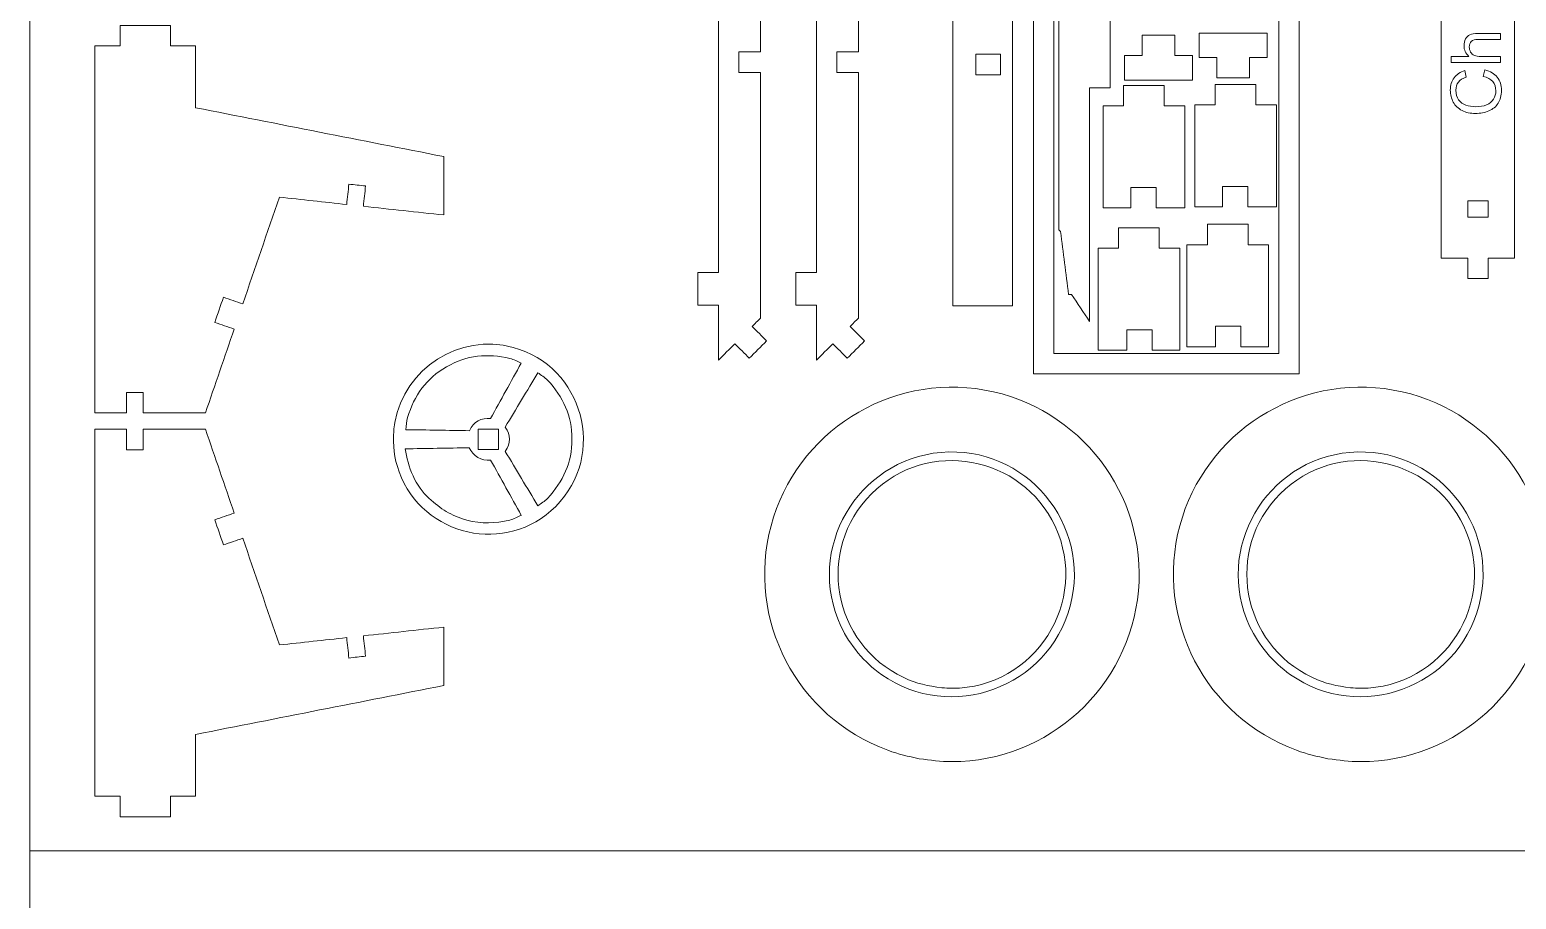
# Model space of a CAD drawing. Header units: centimetres. Extents: x -34.7 to 34.7, y -39.5 to 39.5.
# Drawn here: x -34.67 to -12.89, y 12.44 to 25.18 of the extents above; entities that cross this region are included whole.
import ezdxf

# ---------------------------------------------------------------- set-up
doc = ezdxf.new("R2010")
doc.units = ezdxf.units.CM
doc.header["$MEASUREMENT"] = 0
doc.layers.add('Camada 1', color=7, linetype='Continuous')

msp = doc.modelspace()

# ---------------------------------------------------------------- linework, layer by layer
at = {"layer": 'Camada 1', "color": 5, "lineweight": 9}
msp.add_open_spline([(-34.66849, -39.45036), (-34.66849, -39.45036), (-34.66849, 39.45036), (-34.66849, 39.45036), (-34.66849, 39.45036), (-34.66849, 39.45036), (34.66849, 39.45036), (34.66849, 39.45036), (34.66849, 39.45036), (34.66849, 39.45036), (34.66849, -39.45036), (34.66849, -39.45036), (34.66849, -39.45036), (34.66849, -39.45036), (-34.66849, -39.45036), (-34.66849, -39.45036)], degree=3, knots=[0, 0, 0, 0, 0.2, 0.2, 0.2, 0.2, 0.4, 0.4, 0.4, 0.4, 0.6, 0.6, 0.6, 0.6, 1, 1, 1, 1], dxfattribs=at)
at = {"layer": 'Camada 1', "color": 3, "lineweight": 9}
for points, knots in [([(-23.96176, 20.95749), (-24.00239, 20.91681), (-24.04304, 20.87613), (-24.08369, 20.83545), (-24.08369, 20.83545), (-24.01322, 20.76503), (-23.94274, 20.69463), (-23.87227, 20.62421), (-23.87227, 20.62421), (-23.95676, 20.53965), (-24.04125, 20.45508), (-24.12574, 20.37052), (-24.12574, 20.37052), (-24.19621, 20.44092), (-24.26668, 20.51133), (-24.33715, 20.58174), (-24.33715, 20.58174), (-24.4172, 20.50162), (-24.49723, 20.42152), (-24.57729, 20.34139), (-24.57729, 20.34139), (-24.57722, 20.60972), (-24.57716, 20.87805), (-24.5771, 21.14638), (-24.5771, 21.14638), (-24.67736, 21.14638), (-24.7776, 21.14638), (-24.87785, 21.14638), (-24.87785, 21.14638), (-24.87785, 21.30576), (-24.87785, 21.46515), (-24.87785, 21.62455), (-24.87785, 21.62455), (-24.7776, 21.62455), (-24.67736, 21.62455), (-24.5771, 21.62455), (-24.5771, 21.62455), (-24.57708, 25.17808), (-24.57706, 28.73163), (-24.57703, 32.28515), (-24.57703, 32.28515), (-24.67641, 32.28514), (-24.77581, 32.28514), (-24.87519, 32.28512), (-24.87519, 32.28512), (-24.8752, 32.44452), (-24.87524, 32.60389), (-24.87527, 32.76328), (-24.87527, 32.76328), (-24.77589, 32.76329), (-24.6765, 32.76331), (-24.57712, 32.76332), (-24.57712, 32.76332), (-24.57715, 32.99394), (-24.57719, 33.22455), (-24.57722, 33.45517), (-24.57722, 33.45517), (-24.53945, 33.45517), (-24.50167, 33.45517), (-24.46389, 33.45517), (-24.46389, 33.45517), (-24.42165, 33.41288), (-24.37941, 33.37061), (-24.33716, 33.32832), (-24.33716, 33.32832), (-24.26676, 33.39865), (-24.19635, 33.46899), (-24.12595, 33.53932), (-24.12595, 33.53932), (-24.04146, 33.45475), (-23.95697, 33.37019), (-23.87248, 33.28561), (-23.87248, 33.28561), (-23.94289, 33.21528), (-24.01329, 33.14495), (-24.08369, 33.0746), (-24.08369, 33.0746), (-24.04304, 33.03392), (-24.00241, 32.99324), (-23.96176, 32.95257), (-23.96176, 32.95257), (-23.96176, 31.72484), (-23.96176, 30.49714), (-23.96176, 29.26943), (-23.96176, 29.26943), (-24.0673, 29.26943), (-24.17282, 29.26943), (-24.27836, 29.26943), (-24.27836, 29.26943), (-24.27836, 29.16981), (-24.27836, 29.07019), (-24.27836, 28.97057), (-24.27836, 28.97057), (-24.17282, 28.97057), (-24.0673, 28.97057), (-23.96176, 28.97057), (-23.96176, 28.97057), (-23.96176, 27.59958), (-23.96176, 26.22861), (-23.96176, 24.85763), (-23.96176, 24.85763), (-24.06729, 24.85763), (-24.17282, 24.85763), (-24.27836, 24.85763), (-24.27836, 24.85763), (-24.27836, 24.75801), (-24.27836, 24.65839), (-24.27836, 24.55877), (-24.27836, 24.55877), (-24.17282, 24.55877), (-24.06729, 24.55877), (-23.96176, 24.55877), (-23.96176, 24.55877), (-23.96176, 23.35834), (-23.96176, 22.15792), (-23.96176, 20.95749)], [0, 0, 0, 0, 0.03333333, 0.03333333, 0.03333333, 0.03333333, 0.06666667, 0.06666667, 0.06666667, 0.06666667, 0.1, 0.1, 0.1, 0.1, 0.13333333, 0.13333333, 0.13333333, 0.13333333, 0.16666667, 0.16666667, 0.16666667, 0.16666667, 0.2, 0.2, 0.2, 0.2, 0.23333333, 0.23333333, 0.23333333, 0.23333333, 0.26666667, 0.26666667, 0.26666667, 0.26666667, 0.3, 0.3, 0.3, 0.3, 0.33333333, 0.33333333, 0.33333333, 0.33333333, 0.36666667, 0.36666667, 0.36666667, 0.36666667, 0.4, 0.4, 0.4, 0.4, 0.43333333, 0.43333333, 0.43333333, 0.43333333, 0.46666667, 0.46666667, 0.46666667, 0.46666667, 0.5, 0.5, 0.5, 0.5, 0.53333333, 0.53333333, 0.53333333, 0.53333333, 0.56666667, 0.56666667, 0.56666667, 0.56666667, 0.6, 0.6, 0.6, 0.6, 0.63333333, 0.63333333, 0.63333333, 0.63333333, 0.66666667, 0.66666667, 0.66666667, 0.66666667, 0.7, 0.7, 0.7, 0.7, 0.73333333, 0.73333333, 0.73333333, 0.73333333, 0.76666667, 0.76666667, 0.76666667, 0.76666667, 0.8, 0.8, 0.8, 0.8, 0.83333333, 0.83333333, 0.83333333, 0.83333333, 0.86666667, 0.86666667, 0.86666667, 0.86666667, 0.9, 0.9, 0.9, 0.9, 0.93333333, 0.93333333, 0.93333333, 0.93333333, 1, 1, 1, 1]), ([(-22.5264, 20.95749), (-22.56705, 20.91681), (-22.60769, 20.87613), (-22.64834, 20.83545), (-22.64834, 20.83545), (-22.57787, 20.76503), (-22.50739, 20.69463), (-22.43692, 20.62421), (-22.43692, 20.62421), (-22.52141, 20.53965), (-22.6059, 20.45508), (-22.69038, 20.37052), (-22.69038, 20.37052), (-22.76086, 20.44092), (-22.83133, 20.51133), (-22.9018, 20.58174), (-22.9018, 20.58174), (-22.98185, 20.50162), (-23.06189, 20.42152), (-23.14193, 20.34139), (-23.14193, 20.34139), (-23.14188, 20.60972), (-23.14182, 20.87805), (-23.14176, 21.14638), (-23.14176, 21.14638), (-23.24201, 21.14638), (-23.34225, 21.14638), (-23.4425, 21.14638), (-23.4425, 21.14638), (-23.4425, 21.30576), (-23.4425, 21.46515), (-23.4425, 21.62455), (-23.4425, 21.62455), (-23.34225, 21.62455), (-23.24201, 21.62455), (-23.14176, 21.62455), (-23.14176, 21.62455), (-23.14174, 25.17808), (-23.14171, 28.73163), (-23.14168, 32.28515), (-23.14168, 32.28515), (-23.24106, 32.28514), (-23.34045, 32.28514), (-23.43983, 32.28512), (-23.43983, 32.28512), (-23.43986, 32.44452), (-23.43989, 32.60389), (-23.43992, 32.76328), (-23.43992, 32.76328), (-23.34054, 32.76329), (-23.24115, 32.76331), (-23.14177, 32.76332), (-23.14177, 32.76332), (-23.14181, 32.99394), (-23.14184, 33.22455), (-23.14188, 33.45517), (-23.14188, 33.45517), (-23.1041, 33.45517), (-23.06632, 33.45517), (-23.02855, 33.45517), (-23.02855, 33.45517), (-22.9863, 33.41288), (-22.94406, 33.37061), (-22.90182, 33.32832), (-22.90182, 33.32832), (-22.83142, 33.39865), (-22.761, 33.46899), (-22.6906, 33.53932), (-22.6906, 33.53932), (-22.60612, 33.45475), (-22.52162, 33.37019), (-22.43714, 33.28561), (-22.43714, 33.28561), (-22.50754, 33.21528), (-22.57794, 33.14495), (-22.64834, 33.0746), (-22.64834, 33.0746), (-22.60769, 33.03392), (-22.56707, 32.99324), (-22.52642, 32.95257), (-22.52642, 32.95257), (-22.52642, 31.72484), (-22.52642, 30.49714), (-22.52642, 29.26943), (-22.52642, 29.26943), (-22.63195, 29.26943), (-22.73747, 29.26943), (-22.84301, 29.26943), (-22.84301, 29.26943), (-22.84301, 29.16981), (-22.84301, 29.07019), (-22.84301, 28.97057), (-22.84301, 28.97057), (-22.73747, 28.97057), (-22.63195, 28.97057), (-22.52642, 28.97057), (-22.52642, 28.97057), (-22.52642, 27.59958), (-22.5264, 26.22861), (-22.5264, 24.85763), (-22.5264, 24.85763), (-22.63194, 24.85763), (-22.73747, 24.85763), (-22.84301, 24.85763), (-22.84301, 24.85763), (-22.84301, 24.75801), (-22.84301, 24.65839), (-22.84301, 24.55877), (-22.84301, 24.55877), (-22.73747, 24.55877), (-22.63194, 24.55877), (-22.5264, 24.55877), (-22.5264, 24.55877), (-22.5264, 23.35834), (-22.5264, 22.15792), (-22.5264, 20.95749)], [0, 0, 0, 0, 0.03333333, 0.03333333, 0.03333333, 0.03333333, 0.06666667, 0.06666667, 0.06666667, 0.06666667, 0.1, 0.1, 0.1, 0.1, 0.13333333, 0.13333333, 0.13333333, 0.13333333, 0.16666667, 0.16666667, 0.16666667, 0.16666667, 0.2, 0.2, 0.2, 0.2, 0.23333333, 0.23333333, 0.23333333, 0.23333333, 0.26666667, 0.26666667, 0.26666667, 0.26666667, 0.3, 0.3, 0.3, 0.3, 0.33333333, 0.33333333, 0.33333333, 0.33333333, 0.36666667, 0.36666667, 0.36666667, 0.36666667, 0.4, 0.4, 0.4, 0.4, 0.43333333, 0.43333333, 0.43333333, 0.43333333, 0.46666667, 0.46666667, 0.46666667, 0.46666667, 0.5, 0.5, 0.5, 0.5, 0.53333333, 0.53333333, 0.53333333, 0.53333333, 0.56666667, 0.56666667, 0.56666667, 0.56666667, 0.6, 0.6, 0.6, 0.6, 0.63333333, 0.63333333, 0.63333333, 0.63333333, 0.66666667, 0.66666667, 0.66666667, 0.66666667, 0.7, 0.7, 0.7, 0.7, 0.73333333, 0.73333333, 0.73333333, 0.73333333, 0.76666667, 0.76666667, 0.76666667, 0.76666667, 0.8, 0.8, 0.8, 0.8, 0.83333333, 0.83333333, 0.83333333, 0.83333333, 0.86666667, 0.86666667, 0.86666667, 0.86666667, 0.9, 0.9, 0.9, 0.9, 0.93333333, 0.93333333, 0.93333333, 0.93333333, 1, 1, 1, 1]), ([(-20.26675, 32.69257), (-20.55942, 32.69257), (-20.85211, 32.69257), (-21.14478, 32.69257), (-21.14478, 32.69257), (-21.14477, 28.84169), (-21.14477, 24.99081), (-21.14476, 21.13993), (-21.14476, 21.13993), (-20.85208, 21.13993), (-20.55942, 21.13994), (-20.26675, 21.13994), (-20.26675, 21.13994), (-20.26675, 24.99081), (-20.26675, 28.8417), (-20.26675, 32.69257)], [0, 0, 0, 0, 0.2, 0.2, 0.2, 0.2, 0.4, 0.4, 0.4, 0.4, 0.6, 0.6, 0.6, 0.6, 1, 1, 1, 1]), ([(-19.96308, 31.73454), (-19.96308, 31.73454), (-19.96308, 20.13967), (-19.96308, 20.13967), (-19.96308, 20.13967), (-19.96308, 20.13967), (-16.06758, 20.13967), (-16.06758, 20.13967), (-16.06758, 20.13967), (-16.06758, 20.13967), (-16.06758, 31.73454), (-16.06758, 31.73454), (-16.06758, 31.73454), (-16.06758, 31.73454), (-19.96308, 31.73454), (-19.96308, 31.73454)], [0, 0, 0, 0, 0.2, 0.2, 0.2, 0.2, 0.4, 0.4, 0.4, 0.4, 0.6, 0.6, 0.6, 0.6, 1, 1, 1, 1]), ([(-19.66421, 31.43569), (-19.66421, 31.43569), (-19.66421, 20.43854), (-19.66421, 20.43854), (-19.66421, 20.43854), (-19.66421, 20.43854), (-16.36644, 20.43854), (-16.36644, 20.43854), (-16.36644, 20.43854), (-16.36644, 20.43854), (-16.36644, 31.43569), (-16.36644, 31.43569), (-16.36644, 31.43569), (-16.36644, 31.43569), (-19.66421, 31.43569), (-19.66421, 31.43569)], [0, 0, 0, 0, 0.2, 0.2, 0.2, 0.2, 0.4, 0.4, 0.4, 0.4, 0.6, 0.6, 0.6, 0.6, 1, 1, 1, 1]), ([(-12.91192, 29.39927), (-12.91192, 26.87903), (-12.91192, 24.35879), (-12.91192, 21.83855), (-12.91192, 21.83855), (-13.04098, 21.83855), (-13.17001, 21.83855), (-13.29906, 21.83855), (-13.29906, 21.83855), (-13.29906, 21.73853), (-13.29906, 21.63853), (-13.29906, 21.53852), (-13.29906, 21.53852), (-13.39908, 21.53852), (-13.49909, 21.53852), (-13.5991, 21.53852), (-13.5991, 21.53852), (-13.5991, 21.63853), (-13.5991, 21.73853), (-13.5991, 21.83855), (-13.5991, 21.83855), (-13.72815, 21.83855), (-13.85719, 21.83855), (-13.98624, 21.83855), (-13.98624, 21.83855), (-13.98624, 24.35879), (-13.98624, 26.87903), (-13.98624, 29.39927), (-13.98624, 29.39927), (-13.85719, 29.39927), (-13.72815, 29.39927), (-13.5991, 29.39927), (-13.5991, 29.39927), (-13.5991, 29.49928), (-13.5991, 29.59929), (-13.5991, 29.69932), (-13.5991, 29.69932), (-13.49909, 29.69932), (-13.39908, 29.69932), (-13.29906, 29.69932), (-13.29906, 29.69932), (-13.29906, 29.59929), (-13.29906, 29.49928), (-13.29906, 29.39927), (-13.29906, 29.39927), (-13.17001, 29.39927), (-13.04098, 29.39927), (-12.91192, 29.39927)], [0, 0, 0, 0, 0.07692308, 0.07692308, 0.07692308, 0.07692308, 0.15384615, 0.15384615, 0.15384615, 0.15384615, 0.23076923, 0.23076923, 0.23076923, 0.23076923, 0.30769231, 0.30769231, 0.30769231, 0.30769231, 0.38461538, 0.38461538, 0.38461538, 0.38461538, 0.46153846, 0.46153846, 0.46153846, 0.46153846, 0.53846154, 0.53846154, 0.53846154, 0.53846154, 0.61538462, 0.61538462, 0.61538462, 0.61538462, 0.69230769, 0.69230769, 0.69230769, 0.69230769, 0.76923077, 0.76923077, 0.76923077, 0.76923077, 0.84615385, 0.84615385, 0.84615385, 0.84615385, 1, 1, 1, 1]), ([(-30.02428, 22.62293), (-30.35324, 22.65859), (-30.68219, 22.69426), (-31.01117, 22.72992), (-31.01117, 22.72992), (-31.18958, 22.20887), (-31.36798, 21.68779), (-31.5464, 21.16674), (-31.5464, 21.16674), (-31.64103, 21.19914), (-31.73562, 21.23154), (-31.83026, 21.26394), (-31.83026, 21.26394), (-31.87235, 21.141), (-31.91445, 21.01806), (-31.95654, 20.89513), (-31.95654, 20.89513), (-31.86192, 20.86273), (-31.76731, 20.83033), (-31.67268, 20.79793), (-31.67268, 20.79793), (-31.813, 20.38819), (-31.95329, 19.97845), (-32.09359, 19.56872), (-32.09359, 19.56872), (-32.39776, 19.56872), (-32.70193, 19.56872), (-33.0061, 19.56872), (-33.0061, 19.56872), (-33.0061, 19.66873), (-33.0061, 19.76874), (-33.0061, 19.86875), (-33.0061, 19.86875), (-33.08801, 19.86875), (-33.16993, 19.86875), (-33.25183, 19.86875), (-33.25183, 19.86875), (-33.25183, 19.76874), (-33.25183, 19.66873), (-33.25183, 19.56872), (-33.25183, 19.56872), (-33.40581, 19.56872), (-33.55979, 19.56872), (-33.71375, 19.56872), (-33.71375, 19.56872), (-33.71375, 21.51623), (-33.71375, 22.73503), (-33.71375, 24.94631), (-33.71375, 24.94631), (-33.5908, 24.94631), (-33.46785, 24.94631), (-33.3449, 24.94631), (-33.3449, 24.94631), (-33.3449, 25.04631), (-33.3449, 25.14631), (-33.3449, 25.24633), (-33.3449, 25.24633), (-33.09899, 25.24633), (-32.85309, 25.24633), (-32.60719, 25.24633), (-32.60719, 25.24633), (-32.60719, 25.14631), (-32.60719, 25.04631), (-32.60719, 24.94631), (-32.60719, 24.94631), (-32.48424, 24.94631), (-32.36129, 24.94631), (-32.23832, 24.94631), (-32.23832, 24.94631), (-32.23832, 24.64443), (-32.23832, 24.34256), (-32.23832, 24.0407), (-32.23832, 24.0407), (-31.02648, 23.80202), (-29.81465, 23.56336), (-28.60281, 23.32469), (-28.60281, 23.32469), (-28.60281, 23.03941), (-28.60281, 22.75412), (-28.60281, 22.46883), (-28.60281, 22.46883), (-28.99519, 22.51137), (-29.38759, 22.55391), (-29.77996, 22.59645), (-29.77996, 22.59645), (-29.76918, 22.69587), (-29.7584, 22.79529), (-29.74762, 22.89472), (-29.74762, 22.89472), (-29.82907, 22.90355), (-29.9105, 22.91238), (-29.99195, 22.92121), (-29.99195, 22.92121), (-30.00272, 22.82178), (-30.01351, 22.72235), (-30.02428, 22.62293)], [0, 0, 0, 0, 0.04, 0.04, 0.04, 0.04, 0.08, 0.08, 0.08, 0.08, 0.12, 0.12, 0.12, 0.12, 0.16, 0.16, 0.16, 0.16, 0.2, 0.2, 0.2, 0.2, 0.24, 0.24, 0.24, 0.24, 0.28, 0.28, 0.28, 0.28, 0.32, 0.32, 0.32, 0.32, 0.36, 0.36, 0.36, 0.36, 0.4, 0.4, 0.4, 0.4, 0.44, 0.44, 0.44, 0.44, 0.48, 0.48, 0.48, 0.48, 0.52, 0.52, 0.52, 0.52, 0.56, 0.56, 0.56, 0.56, 0.6, 0.6, 0.6, 0.6, 0.64, 0.64, 0.64, 0.64, 0.68, 0.68, 0.68, 0.68, 0.72, 0.72, 0.72, 0.72, 0.76, 0.76, 0.76, 0.76, 0.8, 0.8, 0.8, 0.8, 0.84, 0.84, 0.84, 0.84, 0.88, 0.88, 0.88, 0.88, 0.92, 0.92, 0.92, 0.92, 1, 1, 1, 1]), ([(-29.25636, 18.70571), (-28.90808, 17.75153), (-27.68088, 17.47945), (-26.96239, 18.19861), (-26.96239, 18.19861), (-26.20479, 18.95689), (-26.55949, 20.25241), (-27.58649, 20.52828), (-27.58649, 20.52828), (-28.37276, 20.7395), (-29.17806, 20.22617), (-29.3196, 19.42591), (-29.3196, 19.42591), (-29.32492, 19.3857), (-29.33023, 19.34549), (-29.33553, 19.30527), (-29.33553, 19.30527), (-29.34499, 19.08707), (-29.33301, 18.91572), (-29.25636, 18.70571)], [0, 0, 0, 0, 0.16666667, 0.16666667, 0.16666667, 0.16666667, 0.33333333, 0.33333333, 0.33333333, 0.33333333, 0.5, 0.5, 0.5, 0.5, 0.66666667, 0.66666667, 0.66666667, 0.66666667, 1, 1, 1, 1]), ([(-22.09693, 14.62507), (-23.4277, 15.11079), (-24.1762, 16.54352), (-23.80674, 17.91513), (-23.80674, 17.91513), (-23.43803, 19.28391), (-22.07411, 20.15245), (-20.67792, 19.90415), (-20.67792, 19.90415), (-19.28334, 19.65615), (-18.29881, 18.37259), (-18.42404, 16.96121), (-18.42404, 16.96121), (-18.54912, 15.55163), (-19.74148, 14.45778), (-21.15726, 14.45864), (-21.15726, 14.45864), (-21.32871, 14.45875), (-21.46988, 14.47889), (-21.6366, 14.5011), (-21.6366, 14.5011), (-21.79945, 14.53746), (-21.93723, 14.56678), (-22.09693, 14.62507)], [0, 0, 0, 0, 0.14285714, 0.14285714, 0.14285714, 0.14285714, 0.28571429, 0.28571429, 0.28571429, 0.28571429, 0.42857143, 0.42857143, 0.42857143, 0.42857143, 0.57142857, 0.57142857, 0.57142857, 0.57142857, 0.71428571, 0.71428571, 0.71428571, 0.71428571, 1, 1, 1, 1]), ([(-16.10831, 14.62507), (-17.43908, 15.11079), (-18.18757, 16.54352), (-17.81811, 17.91513), (-17.81811, 17.91513), (-17.44941, 19.28391), (-16.08549, 20.15245), (-14.68929, 19.90415), (-14.68929, 19.90415), (-13.29473, 19.65615), (-12.31019, 18.37259), (-12.43543, 16.96121), (-12.43543, 16.96121), (-12.56051, 15.55163), (-13.75286, 14.45778), (-15.16863, 14.45864), (-15.16863, 14.45864), (-15.34008, 14.45875), (-15.48125, 14.47889), (-15.64799, 14.5011), (-15.64799, 14.5011), (-15.81083, 14.53746), (-15.94861, 14.56678), (-16.10831, 14.62507)], [0, 0, 0, 0, 0.14285714, 0.14285714, 0.14285714, 0.14285714, 0.28571429, 0.28571429, 0.28571429, 0.28571429, 0.42857143, 0.42857143, 0.42857143, 0.42857143, 0.57142857, 0.57142857, 0.57142857, 0.57142857, 0.71428571, 0.71428571, 0.71428571, 0.71428571, 1, 1, 1, 1]), ([(-30.02428, 16.2754), (-30.35324, 16.23974), (-30.68219, 16.20407), (-31.01117, 16.16841), (-31.01117, 16.16841), (-31.18958, 16.68946), (-31.36798, 17.21053), (-31.5464, 17.73159), (-31.5464, 17.73159), (-31.64103, 17.69919), (-31.73562, 17.66679), (-31.83026, 17.63439), (-31.83026, 17.63439), (-31.87235, 17.75732), (-31.91445, 17.88027), (-31.95654, 18.00319), (-31.95654, 18.00319), (-31.86192, 18.0356), (-31.76731, 18.068), (-31.67268, 18.1004), (-31.67268, 18.1004), (-31.813, 18.51013), (-31.95329, 18.91988), (-32.09359, 19.32961), (-32.09359, 19.32961), (-32.39776, 19.32961), (-32.70193, 19.32961), (-33.0061, 19.32961), (-33.0061, 19.32961), (-33.0061, 19.2296), (-33.0061, 19.12959), (-33.0061, 19.02958), (-33.0061, 19.02958), (-33.08801, 19.02958), (-33.16993, 19.02958), (-33.25183, 19.02958), (-33.25183, 19.02958), (-33.25183, 19.12959), (-33.25183, 19.2296), (-33.25183, 19.32961), (-33.25183, 19.32961), (-33.40581, 19.32961), (-33.55979, 19.32961), (-33.71375, 19.32961), (-33.71375, 19.32961), (-33.71375, 17.3821), (-33.71375, 16.1633), (-33.71375, 13.95202), (-33.71375, 13.95202), (-33.5908, 13.95202), (-33.46785, 13.95202), (-33.3449, 13.95202), (-33.3449, 13.95202), (-33.3449, 13.85201), (-33.3449, 13.75201), (-33.3449, 13.652), (-33.3449, 13.652), (-33.09899, 13.652), (-32.85309, 13.652), (-32.60719, 13.652), (-32.60719, 13.652), (-32.60719, 13.75201), (-32.60719, 13.85201), (-32.60719, 13.95202), (-32.60719, 13.95202), (-32.48424, 13.95202), (-32.36129, 13.95202), (-32.23832, 13.95202), (-32.23832, 13.95202), (-32.23832, 14.25389), (-32.23832, 14.55576), (-32.23832, 14.85763), (-32.23832, 14.85763), (-31.02648, 15.0963), (-29.81465, 15.33497), (-28.60281, 15.57364), (-28.60281, 15.57364), (-28.60281, 15.85893), (-28.60281, 16.14421), (-28.60281, 16.4295), (-28.60281, 16.4295), (-28.99519, 16.38696), (-29.38759, 16.34442), (-29.77996, 16.30188), (-29.77996, 16.30188), (-29.76918, 16.20246), (-29.7584, 16.10304), (-29.74762, 16.00361), (-29.74762, 16.00361), (-29.82907, 15.99478), (-29.9105, 15.98596), (-29.99195, 15.97712), (-29.99195, 15.97712), (-30.00272, 16.07654), (-30.01351, 16.17598), (-30.02428, 16.2754)], [0, 0, 0, 0, 0.04, 0.04, 0.04, 0.04, 0.08, 0.08, 0.08, 0.08, 0.12, 0.12, 0.12, 0.12, 0.16, 0.16, 0.16, 0.16, 0.2, 0.2, 0.2, 0.2, 0.24, 0.24, 0.24, 0.24, 0.28, 0.28, 0.28, 0.28, 0.32, 0.32, 0.32, 0.32, 0.36, 0.36, 0.36, 0.36, 0.4, 0.4, 0.4, 0.4, 0.44, 0.44, 0.44, 0.44, 0.48, 0.48, 0.48, 0.48, 0.52, 0.52, 0.52, 0.52, 0.56, 0.56, 0.56, 0.56, 0.6, 0.6, 0.6, 0.6, 0.64, 0.64, 0.64, 0.64, 0.68, 0.68, 0.68, 0.68, 0.72, 0.72, 0.72, 0.72, 0.76, 0.76, 0.76, 0.76, 0.8, 0.8, 0.8, 0.8, 0.84, 0.84, 0.84, 0.84, 0.88, 0.88, 0.88, 0.88, 0.92, 0.92, 0.92, 0.92, 1, 1, 1, 1])]:
    msp.add_open_spline(points, degree=3, knots=knots, dxfattribs=at)
at = {"layer": 'Camada 1', "color": 2, "lineweight": 9}
for points, knots in [([(-19.13885, 20.90815), (-19.22767, 21.04039), (-19.31648, 21.17263), (-19.40529, 21.30487), (-19.40529, 21.30487), (-19.41962, 21.30487), (-19.43394, 21.30487), (-19.44826, 21.30487), (-19.44826, 21.30487), (-19.48706, 21.61193), (-19.52582, 21.91898), (-19.56459, 22.22603), (-19.56459, 22.22603), (-19.57256, 22.23371), (-19.58053, 22.24139), (-19.58849, 22.24907), (-19.58849, 22.24907), (-19.58889, 24.0357), (-19.58926, 25.82234), (-19.58963, 27.60897), (-19.58963, 27.60897), (-19.58133, 27.61645), (-19.57302, 27.6239), (-19.56472, 27.63138), (-19.56472, 27.63138), (-19.52593, 27.93846), (-19.48715, 28.24553), (-19.44835, 28.5526), (-19.44835, 28.5526), (-19.43399, 28.5526), (-19.41965, 28.5526), (-19.40529, 28.5526), (-19.40529, 28.5526), (-19.3179, 28.68469), (-19.23051, 28.81678), (-19.14312, 28.94888), (-19.14312, 28.94888), (-19.14168, 28.94888), (-19.14027, 28.94888), (-19.13883, 28.94888), (-19.13883, 28.94888), (-19.13883, 27.80798), (-19.13883, 26.66709), (-19.13883, 25.52621), (-19.13883, 25.52621), (-19.03921, 25.52621), (-18.93959, 25.52621), (-18.83997, 25.52621), (-18.83997, 25.52621), (-18.83997, 25.12774), (-18.83997, 24.72927), (-18.83997, 24.33079), (-18.83997, 24.33079), (-18.93959, 24.33079), (-19.03923, 24.33081), (-19.13885, 24.33081), (-19.13885, 24.33081), (-19.13885, 23.18992), (-19.13885, 22.04904), (-19.13885, 20.90815)], [0, 0, 0, 0, 0.0625, 0.0625, 0.0625, 0.0625, 0.125, 0.125, 0.125, 0.125, 0.1875, 0.1875, 0.1875, 0.1875, 0.25, 0.25, 0.25, 0.25, 0.3125, 0.3125, 0.3125, 0.3125, 0.375, 0.375, 0.375, 0.375, 0.4375, 0.4375, 0.4375, 0.4375, 0.5, 0.5, 0.5, 0.5, 0.5625, 0.5625, 0.5625, 0.5625, 0.625, 0.625, 0.625, 0.625, 0.6875, 0.6875, 0.6875, 0.6875, 0.75, 0.75, 0.75, 0.75, 0.8125, 0.8125, 0.8125, 0.8125, 0.875, 0.875, 0.875, 0.875, 1, 1, 1, 1]), ([(-17.88987, 24.80514), (-17.80377, 24.80514), (-17.71767, 24.80514), (-17.63157, 24.80514), (-17.63157, 24.80514), (-17.63157, 24.6856), (-17.63157, 24.56605), (-17.63157, 24.4465), (-17.63157, 24.4465), (-17.96316, 24.4465), (-18.29473, 24.4465), (-18.62632, 24.4465), (-18.62632, 24.4465), (-18.62632, 24.56605), (-18.62632, 24.6856), (-18.62632, 24.80514), (-18.62632, 24.80514), (-18.54022, 24.80514), (-18.45412, 24.80514), (-18.36802, 24.80514), (-18.36802, 24.80514), (-18.36802, 24.90475), (-18.36802, 25.00436), (-18.36802, 25.10398), (-18.36802, 25.10398), (-18.20863, 25.10398), (-18.04926, 25.10398), (-17.88987, 25.10398), (-17.88987, 25.10398), (-17.88987, 25.00436), (-17.88987, 24.90475), (-17.88987, 24.80514)], [0, 0, 0, 0, 0.11111111, 0.11111111, 0.11111111, 0.11111111, 0.22222222, 0.22222222, 0.22222222, 0.22222222, 0.33333333, 0.33333333, 0.33333333, 0.33333333, 0.44444444, 0.44444444, 0.44444444, 0.44444444, 0.55555556, 0.55555556, 0.55555556, 0.55555556, 0.66666667, 0.66666667, 0.66666667, 0.66666667, 0.77777778, 0.77777778, 0.77777778, 0.77777778, 1, 1, 1, 1]), ([(-16.79713, 24.77534), (-16.71103, 24.77534), (-16.62493, 24.77534), (-16.53883, 24.77534), (-16.53883, 24.77534), (-16.53883, 24.89489), (-16.53883, 25.01442), (-16.53883, 25.13397), (-16.53883, 25.13397), (-16.87042, 25.13397), (-17.20199, 25.13397), (-17.53358, 25.13397), (-17.53358, 25.13397), (-17.53358, 25.01442), (-17.53358, 24.89489), (-17.53358, 24.77534), (-17.53358, 24.77534), (-17.44748, 24.77534), (-17.36138, 24.77534), (-17.27528, 24.77534), (-17.27528, 24.77534), (-17.27528, 24.67573), (-17.27528, 24.5761), (-17.27528, 24.47648), (-17.27528, 24.47648), (-17.1159, 24.47648), (-16.95652, 24.47648), (-16.79713, 24.47648), (-16.79713, 24.47648), (-16.79713, 24.5761), (-16.79713, 24.67573), (-16.79713, 24.77534)], [0, 0, 0, 0, 0.11111111, 0.11111111, 0.11111111, 0.11111111, 0.22222222, 0.22222222, 0.22222222, 0.22222222, 0.33333333, 0.33333333, 0.33333333, 0.33333333, 0.44444444, 0.44444444, 0.44444444, 0.44444444, 0.55555556, 0.55555556, 0.55555556, 0.55555556, 0.66666667, 0.66666667, 0.66666667, 0.66666667, 0.77777778, 0.77777778, 0.77777778, 0.77777778, 1, 1, 1, 1]), ([(-18.94173, 22.57388), (-18.94173, 22.57388), (-18.94173, 24.06818), (-18.94173, 24.06818), (-18.94173, 24.06818), (-18.94173, 24.06818), (-18.64287, 24.06818), (-18.64287, 24.06818), (-18.64287, 24.06818), (-18.64287, 24.06818), (-18.64287, 24.36705), (-18.64287, 24.36705), (-18.64287, 24.36705), (-18.64287, 24.36705), (-18.04514, 24.36705), (-18.04514, 24.36705), (-18.04514, 24.36705), (-18.04514, 24.36705), (-18.04514, 24.06818), (-18.04514, 24.06818), (-18.04514, 24.06818), (-18.04514, 24.06818), (-17.74628, 24.06818), (-17.74628, 24.06818), (-17.74628, 24.06818), (-17.74628, 24.06818), (-17.74628, 22.57388), (-17.74628, 22.57388), (-17.74628, 22.57388), (-17.74628, 22.57388), (-18.16469, 22.57388), (-18.16469, 22.57388), (-18.16469, 22.57388), (-18.16469, 22.57388), (-18.16469, 22.87273), (-18.16469, 22.87273), (-18.16469, 22.87273), (-18.16469, 22.87273), (-18.53679, 22.87273), (-18.53679, 22.87273), (-18.53679, 22.87273), (-18.53679, 22.87273), (-18.53679, 22.57388), (-18.53679, 22.57388), (-18.53679, 22.57388), (-18.53679, 22.57388), (-18.94173, 22.57388), (-18.94173, 22.57388)], [0, 0, 0, 0, 0.07692308, 0.07692308, 0.07692308, 0.07692308, 0.15384615, 0.15384615, 0.15384615, 0.15384615, 0.23076923, 0.23076923, 0.23076923, 0.23076923, 0.30769231, 0.30769231, 0.30769231, 0.30769231, 0.38461538, 0.38461538, 0.38461538, 0.38461538, 0.46153846, 0.46153846, 0.46153846, 0.46153846, 0.53846154, 0.53846154, 0.53846154, 0.53846154, 0.61538462, 0.61538462, 0.61538462, 0.61538462, 0.69230769, 0.69230769, 0.69230769, 0.69230769, 0.76923077, 0.76923077, 0.76923077, 0.76923077, 0.84615385, 0.84615385, 0.84615385, 0.84615385, 1, 1, 1, 1]), ([(-17.59855, 22.58934), (-17.59855, 22.58934), (-17.59855, 24.08365), (-17.59855, 24.08365), (-17.59855, 24.08365), (-17.59855, 24.08365), (-17.29969, 24.08365), (-17.29969, 24.08365), (-17.29969, 24.08365), (-17.29969, 24.08365), (-17.29969, 24.38251), (-17.29969, 24.38251), (-17.29969, 24.38251), (-17.29969, 24.38251), (-16.70196, 24.38251), (-16.70196, 24.38251), (-16.70196, 24.38251), (-16.70196, 24.38251), (-16.70196, 24.08365), (-16.70196, 24.08365), (-16.70196, 24.08365), (-16.70196, 24.08365), (-16.40309, 24.08365), (-16.40309, 24.08365), (-16.40309, 24.08365), (-16.40309, 24.08365), (-16.40309, 22.58934), (-16.40309, 22.58934), (-16.40309, 22.58934), (-16.40309, 22.58934), (-16.82151, 22.58934), (-16.82151, 22.58934), (-16.82151, 22.58934), (-16.82151, 22.58934), (-16.82151, 22.8882), (-16.82151, 22.8882), (-16.82151, 22.8882), (-16.82151, 22.8882), (-17.19361, 22.8882), (-17.19361, 22.8882), (-17.19361, 22.8882), (-17.19361, 22.8882), (-17.19361, 22.58934), (-17.19361, 22.58934), (-17.19361, 22.58934), (-17.19361, 22.58934), (-17.59855, 22.58934), (-17.59855, 22.58934)], [0, 0, 0, 0, 0.07692308, 0.07692308, 0.07692308, 0.07692308, 0.15384615, 0.15384615, 0.15384615, 0.15384615, 0.23076923, 0.23076923, 0.23076923, 0.23076923, 0.30769231, 0.30769231, 0.30769231, 0.30769231, 0.38461538, 0.38461538, 0.38461538, 0.38461538, 0.46153846, 0.46153846, 0.46153846, 0.46153846, 0.53846154, 0.53846154, 0.53846154, 0.53846154, 0.61538462, 0.61538462, 0.61538462, 0.61538462, 0.69230769, 0.69230769, 0.69230769, 0.69230769, 0.76923077, 0.76923077, 0.76923077, 0.76923077, 0.84615385, 0.84615385, 0.84615385, 0.84615385, 1, 1, 1, 1]), ([(-17.81898, 21.9808), (-17.81898, 21.9808), (-17.81898, 20.48649), (-17.81898, 20.48649), (-17.81898, 20.48649), (-17.81898, 20.48649), (-18.22393, 20.48649), (-18.22393, 20.48649), (-18.22393, 20.48649), (-18.22393, 20.48649), (-18.22393, 20.78535), (-18.22393, 20.78535), (-18.22393, 20.78535), (-18.22393, 20.78535), (-18.59603, 20.78535), (-18.59603, 20.78535), (-18.59603, 20.78535), (-18.59603, 20.78535), (-18.59603, 20.48649), (-18.59603, 20.48649), (-18.59603, 20.48649), (-18.59603, 20.48649), (-19.01442, 20.48649), (-19.01442, 20.48649), (-19.01442, 20.48649), (-19.01442, 20.48649), (-19.01442, 21.9808), (-19.01442, 21.9808), (-19.01442, 21.9808), (-19.01442, 21.9808), (-18.71556, 21.9808), (-18.71556, 21.9808), (-18.71556, 21.9808), (-18.71556, 21.9808), (-18.71556, 22.27967), (-18.71556, 22.27967), (-18.71556, 22.27967), (-18.71556, 22.27967), (-18.11784, 22.27967), (-18.11784, 22.27967), (-18.11784, 22.27967), (-18.11784, 22.27967), (-18.11784, 21.9808), (-18.11784, 21.9808), (-18.11784, 21.9808), (-18.11784, 21.9808), (-17.81898, 21.9808), (-17.81898, 21.9808)], [0, 0, 0, 0, 0.07692308, 0.07692308, 0.07692308, 0.07692308, 0.15384615, 0.15384615, 0.15384615, 0.15384615, 0.23076923, 0.23076923, 0.23076923, 0.23076923, 0.30769231, 0.30769231, 0.30769231, 0.30769231, 0.38461538, 0.38461538, 0.38461538, 0.38461538, 0.46153846, 0.46153846, 0.46153846, 0.46153846, 0.53846154, 0.53846154, 0.53846154, 0.53846154, 0.61538462, 0.61538462, 0.61538462, 0.61538462, 0.69230769, 0.69230769, 0.69230769, 0.69230769, 0.76923077, 0.76923077, 0.76923077, 0.76923077, 0.84615385, 0.84615385, 0.84615385, 0.84615385, 1, 1, 1, 1]), ([(-16.51698, 22.03356), (-16.51698, 22.03356), (-16.51698, 20.53926), (-16.51698, 20.53926), (-16.51698, 20.53926), (-16.51698, 20.53926), (-16.92191, 20.53926), (-16.92191, 20.53926), (-16.92191, 20.53926), (-16.92191, 20.53926), (-16.92191, 20.83811), (-16.92191, 20.83811), (-16.92191, 20.83811), (-16.92191, 20.83811), (-17.29402, 20.83811), (-17.29402, 20.83811), (-17.29402, 20.83811), (-17.29402, 20.83811), (-17.29402, 20.53926), (-17.29402, 20.53926), (-17.29402, 20.53926), (-17.29402, 20.53926), (-17.71242, 20.53926), (-17.71242, 20.53926), (-17.71242, 20.53926), (-17.71242, 20.53926), (-17.71242, 22.03356), (-17.71242, 22.03356), (-17.71242, 22.03356), (-17.71242, 22.03356), (-17.41355, 22.03356), (-17.41355, 22.03356), (-17.41355, 22.03356), (-17.41355, 22.03356), (-17.41355, 22.33242), (-17.41355, 22.33242), (-17.41355, 22.33242), (-17.41355, 22.33242), (-16.81583, 22.33242), (-16.81583, 22.33242), (-16.81583, 22.33242), (-16.81583, 22.33242), (-16.81583, 22.03356), (-16.81583, 22.03356), (-16.81583, 22.03356), (-16.81583, 22.03356), (-16.51698, 22.03356), (-16.51698, 22.03356)], [0, 0, 0, 0, 0.07692308, 0.07692308, 0.07692308, 0.07692308, 0.15384615, 0.15384615, 0.15384615, 0.15384615, 0.23076923, 0.23076923, 0.23076923, 0.23076923, 0.30769231, 0.30769231, 0.30769231, 0.30769231, 0.38461538, 0.38461538, 0.38461538, 0.38461538, 0.46153846, 0.46153846, 0.46153846, 0.46153846, 0.53846154, 0.53846154, 0.53846154, 0.53846154, 0.61538462, 0.61538462, 0.61538462, 0.61538462, 0.69230769, 0.69230769, 0.69230769, 0.69230769, 0.76923077, 0.76923077, 0.76923077, 0.76923077, 0.84615385, 0.84615385, 0.84615385, 0.84615385, 1, 1, 1, 1]), ([(-21.86243, 15.6906), (-22.9095, 16.17932), (-23.15361, 17.56635), (-22.33617, 18.38302), (-22.33617, 18.38302), (-21.51705, 19.20138), (-20.13127, 18.95065), (-19.64435, 17.90677), (-19.64435, 17.90677), (-19.13092, 16.80603), (-19.9423, 15.53312), (-21.15726, 15.5339), (-21.15726, 15.5339), (-21.20621, 15.53609), (-21.25513, 15.53827), (-21.30408, 15.54046), (-21.30408, 15.54046), (-21.51232, 15.56818), (-21.66767, 15.5997), (-21.86243, 15.6906)], [0, 0, 0, 0, 0.16666667, 0.16666667, 0.16666667, 0.16666667, 0.33333333, 0.33333333, 0.33333333, 0.33333333, 0.5, 0.5, 0.5, 0.5, 0.66666667, 0.66666667, 0.66666667, 0.66666667, 1, 1, 1, 1]), ([(-15.8738, 15.6906), (-16.92088, 16.17932), (-17.16498, 17.56635), (-16.34754, 18.38302), (-16.34754, 18.38302), (-15.52842, 19.20138), (-14.14264, 18.95065), (-13.65573, 17.90677), (-13.65573, 17.90677), (-13.1423, 16.80603), (-13.95367, 15.53312), (-15.16863, 15.5339), (-15.16863, 15.5339), (-15.21758, 15.53609), (-15.26651, 15.53827), (-15.31545, 15.54046), (-15.31545, 15.54046), (-15.52371, 15.56818), (-15.67904, 15.5997), (-15.8738, 15.6906)], [0, 0, 0, 0, 0.16666667, 0.16666667, 0.16666667, 0.16666667, 0.33333333, 0.33333333, 0.33333333, 0.33333333, 0.5, 0.5, 0.5, 0.5, 0.66666667, 0.66666667, 0.66666667, 0.66666667, 1, 1, 1, 1])]:
    msp.add_open_spline(points, degree=3, knots=knots, dxfattribs=at)
at = {"layer": 'Camada 1', "color": 1, "lineweight": 9}
for points, knots in [([(-13.84207, 24.7033), (-13.84207, 24.7033), (-13.84207, 24.79238), (-13.84207, 24.79238), (-13.84207, 24.79238), (-13.84207, 24.79238), (-13.58126, 24.79238), (-13.58126, 24.79238), (-13.58126, 24.79238), (-13.62968, 24.8337), (-13.6538, 24.88583), (-13.6538, 24.94892), (-13.6538, 24.94892), (-13.6538, 24.98756), (-13.64621, 25.02111), (-13.63085, 25.0498), (-13.63085, 25.0498), (-13.61551, 25.07832), (-13.59441, 25.09873), (-13.56743, 25.11104), (-13.56743, 25.11104), (-13.54027, 25.12335), (-13.50113, 25.12943), (-13.44985, 25.12943), (-13.44985, 25.12943), (-13.44985, 25.12943), (-13.11735, 25.12943), (-13.11735, 25.12943), (-13.11735, 25.12943), (-13.11735, 25.12943), (-13.11735, 25.04035), (-13.11735, 25.04035), (-13.11735, 25.04035), (-13.11735, 25.04035), (-13.44951, 25.04035), (-13.44951, 25.04035), (-13.44951, 25.04035), (-13.49387, 25.04035), (-13.52626, 25.03075), (-13.54651, 25.01167), (-13.54651, 25.01167), (-13.56675, 24.99245), (-13.57688, 24.96545), (-13.57688, 24.93037), (-13.57688, 24.93037), (-13.57688, 24.90421), (-13.57012, 24.87959), (-13.55645, 24.85647), (-13.55645, 24.85647), (-13.54279, 24.83337), (-13.52424, 24.817), (-13.5008, 24.80704), (-13.5008, 24.80704), (-13.47751, 24.79726), (-13.44529, 24.79238), (-13.40413, 24.79238), (-13.40413, 24.79238), (-13.40413, 24.79238), (-13.11735, 24.79238), (-13.11735, 24.79238), (-13.11735, 24.79238), (-13.11735, 24.79238), (-13.11735, 24.7033), (-13.11735, 24.7033), (-13.11735, 24.7033), (-13.11735, 24.7033), (-13.84207, 24.7033), (-13.84207, 24.7033)], [0, 0, 0, 0, 0.05555556, 0.05555556, 0.05555556, 0.05555556, 0.11111111, 0.11111111, 0.11111111, 0.11111111, 0.16666667, 0.16666667, 0.16666667, 0.16666667, 0.22222222, 0.22222222, 0.22222222, 0.22222222, 0.27777778, 0.27777778, 0.27777778, 0.27777778, 0.33333333, 0.33333333, 0.33333333, 0.33333333, 0.38888889, 0.38888889, 0.38888889, 0.38888889, 0.44444444, 0.44444444, 0.44444444, 0.44444444, 0.5, 0.5, 0.5, 0.5, 0.55555556, 0.55555556, 0.55555556, 0.55555556, 0.61111111, 0.61111111, 0.61111111, 0.61111111, 0.66666667, 0.66666667, 0.66666667, 0.66666667, 0.72222222, 0.72222222, 0.72222222, 0.72222222, 0.77777778, 0.77777778, 0.77777778, 0.77777778, 0.83333333, 0.83333333, 0.83333333, 0.83333333, 0.88888889, 0.88888889, 0.88888889, 0.88888889, 1, 1, 1, 1]), ([(-13.34729, 24.59584), (-13.2685, 24.57576), (-13.20861, 24.53967), (-13.16729, 24.48755), (-13.16729, 24.48755), (-13.12596, 24.43541), (-13.1052, 24.37164), (-13.1052, 24.29623), (-13.1052, 24.29623), (-13.1052, 24.2183), (-13.12105, 24.15487), (-13.15294, 24.10595), (-13.15294, 24.10595), (-13.18465, 24.05703), (-13.23072, 24.01991), (-13.29093, 23.99445), (-13.29093, 23.99445), (-13.35116, 23.96897), (-13.41594, 23.95615), (-13.4851, 23.95615), (-13.4851, 23.95615), (-13.56051, 23.95615), (-13.62629, 23.97049), (-13.68247, 23.99934), (-13.68247, 23.99934), (-13.73864, 24.02818), (-13.78134, 24.06918), (-13.81051, 24.12232), (-13.81051, 24.12232), (-13.8397, 24.17545), (-13.85421, 24.23398), (-13.85421, 24.29775), (-13.85421, 24.29775), (-13.85421, 24.37029), (-13.83582, 24.43119), (-13.79887, 24.48045), (-13.79887, 24.48045), (-13.76193, 24.52988), (-13.71014, 24.56429), (-13.64334, 24.58369), (-13.64334, 24.58369), (-13.64334, 24.58369), (-13.62107, 24.48956), (-13.62107, 24.48956), (-13.62107, 24.48956), (-13.67371, 24.47287), (-13.71216, 24.44841), (-13.73613, 24.41652), (-13.73613, 24.41652), (-13.76025, 24.38464), (-13.77223, 24.34448), (-13.77223, 24.29607), (-13.77223, 24.29607), (-13.77223, 24.24057), (-13.7589, 24.19401), (-13.73223, 24.15673), (-13.73223, 24.15673), (-13.70559, 24.11944), (-13.66965, 24.09313), (-13.62478, 24.07812), (-13.62478, 24.07812), (-13.57974, 24.06294), (-13.53335, 24.05535), (-13.48561, 24.05535), (-13.48561, 24.05535), (-13.42403, 24.05535), (-13.37023, 24.06428), (-13.32433, 24.08216), (-13.32433, 24.08216), (-13.27828, 24.10005), (-13.24403, 24.12788), (-13.22126, 24.16567), (-13.22126, 24.16567), (-13.19848, 24.20345), (-13.18719, 24.24428), (-13.18719, 24.28831), (-13.18719, 24.28831), (-13.18719, 24.34196), (-13.2027, 24.38716), (-13.23358, 24.42428), (-13.23358, 24.42428), (-13.26462, 24.46139), (-13.31051, 24.48653), (-13.37158, 24.49969), (-13.37158, 24.49969), (-13.37158, 24.49969), (-13.34729, 24.59584), (-13.34729, 24.59584)], [0, 0, 0, 0, 0.04347826, 0.04347826, 0.04347826, 0.04347826, 0.08695652, 0.08695652, 0.08695652, 0.08695652, 0.13043478, 0.13043478, 0.13043478, 0.13043478, 0.17391304, 0.17391304, 0.17391304, 0.17391304, 0.2173913, 0.2173913, 0.2173913, 0.2173913, 0.26086957, 0.26086957, 0.26086957, 0.26086957, 0.30434783, 0.30434783, 0.30434783, 0.30434783, 0.34782609, 0.34782609, 0.34782609, 0.34782609, 0.39130435, 0.39130435, 0.39130435, 0.39130435, 0.43478261, 0.43478261, 0.43478261, 0.43478261, 0.47826087, 0.47826087, 0.47826087, 0.47826087, 0.52173913, 0.52173913, 0.52173913, 0.52173913, 0.56521739, 0.56521739, 0.56521739, 0.56521739, 0.60869565, 0.60869565, 0.60869565, 0.60869565, 0.65217391, 0.65217391, 0.65217391, 0.65217391, 0.69565217, 0.69565217, 0.69565217, 0.69565217, 0.73913043, 0.73913043, 0.73913043, 0.73913043, 0.7826087, 0.7826087, 0.7826087, 0.7826087, 0.82608696, 0.82608696, 0.82608696, 0.82608696, 0.86956522, 0.86956522, 0.86956522, 0.86956522, 0.91304348, 0.91304348, 0.91304348, 0.91304348, 1, 1, 1, 1]), ([(-22.78392, 16.44554), (-23.30802, 17.56914), (-22.54776, 18.88204), (-21.31505, 18.98996), (-21.31505, 18.98996), (-20.07857, 19.0982), (-19.10145, 17.93753), (-19.42488, 16.73673), (-19.42488, 16.73673), (-19.74743, 15.53926), (-21.16861, 15.02118), (-22.18541, 15.73278), (-22.18541, 15.73278), (-22.32944, 15.83358), (-22.41703, 15.92483), (-22.53304, 16.0516), (-22.53304, 16.0516), (-22.63657, 16.18669), (-22.71031, 16.28776), (-22.78392, 16.44554)], [0, 0, 0, 0, 0.16666667, 0.16666667, 0.16666667, 0.16666667, 0.33333333, 0.33333333, 0.33333333, 0.33333333, 0.5, 0.5, 0.5, 0.5, 0.66666667, 0.66666667, 0.66666667, 0.66666667, 1, 1, 1, 1]), ([(-16.79529, 16.44554), (-17.3194, 17.56914), (-16.55913, 18.88204), (-15.32643, 18.98996), (-15.32643, 18.98996), (-14.08995, 19.0982), (-13.11283, 17.93753), (-13.43627, 16.73673), (-13.43627, 16.73673), (-13.7588, 15.53926), (-15.17998, 15.02118), (-16.19678, 15.73278), (-16.19678, 15.73278), (-16.34082, 15.83358), (-16.4284, 15.92483), (-16.54441, 16.0516), (-16.54441, 16.0516), (-16.64794, 16.18669), (-16.72169, 16.28776), (-16.79529, 16.44554)], [0, 0, 0, 0, 0.16666667, 0.16666667, 0.16666667, 0.16666667, 0.33333333, 0.33333333, 0.33333333, 0.33333333, 0.5, 0.5, 0.5, 0.5, 0.66666667, 0.66666667, 0.66666667, 0.66666667, 1, 1, 1, 1])]:
    msp.add_open_spline(points, degree=3, knots=knots, dxfattribs=at)
at = {"layer": 'Camada 1', "lineweight": 9}
for points, knots in [([(-20.80454, 24.52472), (-20.80454, 24.62434), (-20.80454, 24.72396), (-20.80454, 24.82358), (-20.80454, 24.82358), (-20.68501, 24.82358), (-20.56546, 24.82358), (-20.44592, 24.82358), (-20.44592, 24.82358), (-20.44592, 24.72396), (-20.44592, 24.62434), (-20.44592, 24.52472), (-20.44592, 24.52472), (-20.56546, 24.52472), (-20.68501, 24.52472), (-20.80454, 24.52472)], [0, 0, 0, 0, 0.2, 0.2, 0.2, 0.2, 0.4, 0.4, 0.4, 0.4, 0.6, 0.6, 0.6, 0.6, 1, 1, 1, 1]), ([(-13.59957, 22.43703), (-13.59957, 22.51675), (-13.59957, 22.59647), (-13.59957, 22.67618), (-13.59957, 22.67618), (-13.49997, 22.67618), (-13.40038, 22.6762), (-13.30078, 22.6762), (-13.30078, 22.6762), (-13.30078, 22.59647), (-13.30078, 22.51676), (-13.30078, 22.43703), (-13.30078, 22.43703), (-13.40038, 22.43703), (-13.49998, 22.43703), (-13.59957, 22.43703)], [0, 0, 0, 0, 0.2, 0.2, 0.2, 0.2, 0.4, 0.4, 0.4, 0.4, 0.6, 0.6, 0.6, 0.6, 1, 1, 1, 1]), ([(-27.46685, 20.2983), (-27.52181, 20.32106), (-27.57373, 20.35336), (-27.63172, 20.36658), (-27.63172, 20.36658), (-27.96207, 20.442), (-28.26338, 20.41642), (-28.56175, 20.24417), (-28.56175, 20.24417), (-28.86005, 20.07195), (-29.03293, 19.82371), (-29.13279, 19.49997), (-29.13279, 19.49997), (-29.15032, 19.44315), (-29.14832, 19.38204), (-29.15607, 19.32309), (-29.15607, 19.32309), (-28.84655, 19.31791), (-28.53704, 19.31272), (-28.22751, 19.30753), (-28.22751, 19.30753), (-28.16268, 19.44381), (-28.05066, 19.49682), (-27.91658, 19.48642), (-27.91658, 19.48642), (-27.76667, 19.75705), (-27.61675, 20.02767), (-27.46685, 20.2983)], [0, 0, 0, 0, 0.125, 0.125, 0.125, 0.125, 0.25, 0.25, 0.25, 0.25, 0.375, 0.375, 0.375, 0.375, 0.5, 0.5, 0.5, 0.5, 0.625, 0.625, 0.625, 0.625, 0.75, 0.75, 0.75, 0.75, 1, 1, 1, 1]), ([(-27.70063, 19.36146), (-27.6173, 19.23685), (-27.61731, 19.12865), (-27.70063, 19.00405), (-27.70063, 19.00405), (-27.54168, 18.73855), (-27.38274, 18.47306), (-27.22379, 18.20756), (-27.22379, 18.20756), (-27.17663, 18.24374), (-27.12274, 18.27255), (-27.08231, 18.31613), (-27.08231, 18.31613), (-26.85184, 18.56454), (-26.72335, 18.83823), (-26.72335, 19.18276), (-26.72335, 19.18276), (-26.72335, 19.52722), (-26.85189, 19.80102), (-27.08231, 20.04939), (-27.08231, 20.04939), (-27.12274, 20.09296), (-27.17663, 20.12177), (-27.22379, 20.15796), (-27.22379, 20.15796), (-27.38274, 19.89246), (-27.54168, 19.62696), (-27.70063, 19.36146)], [0, 0, 0, 0, 0.125, 0.125, 0.125, 0.125, 0.25, 0.25, 0.25, 0.25, 0.375, 0.375, 0.375, 0.375, 0.5, 0.5, 0.5, 0.5, 0.625, 0.625, 0.625, 0.625, 0.75, 0.75, 0.75, 0.75, 1, 1, 1, 1]), ([(-28.09781, 19.03273), (-27.9978, 19.03273), (-27.89779, 19.03273), (-27.79778, 19.03273), (-27.79778, 19.03273), (-27.79778, 19.13275), (-27.79778, 19.23277), (-27.79778, 19.33278), (-27.79778, 19.33278), (-27.89779, 19.33278), (-27.9978, 19.33278), (-28.09781, 19.33278), (-28.09781, 19.33278), (-28.09781, 19.23277), (-28.09781, 19.13275), (-28.09781, 19.03273)], [0, 0, 0, 0, 0.2, 0.2, 0.2, 0.2, 0.4, 0.4, 0.4, 0.4, 0.6, 0.6, 0.6, 0.6, 1, 1, 1, 1]), ([(-28.81974, 18.31933), (-28.63443, 18.16013), (-28.513, 18.06503), (-28.26617, 17.9989), (-28.26617, 17.9989), (-28.04272, 17.93904), (-27.85519, 17.9479), (-27.63172, 17.9989), (-27.63172, 17.9989), (-27.57373, 18.01214), (-27.52181, 18.04443), (-27.46684, 18.06721), (-27.46684, 18.06721), (-27.61659, 18.33752), (-27.76632, 18.60783), (-27.91605, 18.87812), (-27.91605, 18.87812), (-28.05201, 18.86042), (-28.17401, 18.93973), (-28.22871, 19.05796), (-28.22871, 19.05796), (-28.54096, 19.05274), (-28.85321, 19.0475), (-29.16547, 19.04227), (-29.16547, 19.04227), (-29.13401, 18.7879), (-29.01007, 18.4828), (-28.81974, 18.31933)], [0, 0, 0, 0, 0.125, 0.125, 0.125, 0.125, 0.25, 0.25, 0.25, 0.25, 0.375, 0.375, 0.375, 0.375, 0.5, 0.5, 0.5, 0.5, 0.625, 0.625, 0.625, 0.625, 0.75, 0.75, 0.75, 0.75, 1, 1, 1, 1])]:
    msp.add_open_spline(points, degree=3, knots=knots, dxfattribs=at)
at = {"layer": 'Camada 1', "color": 5, "lineweight": 9}
msp.add_open_spline([(-34.66849, 13.15012), (-34.66849, 13.15012), (34.66849, 13.15012), (34.66849, 13.15012)], degree=3, dxfattribs=at)

doc.saveas('drawing.dxf')
